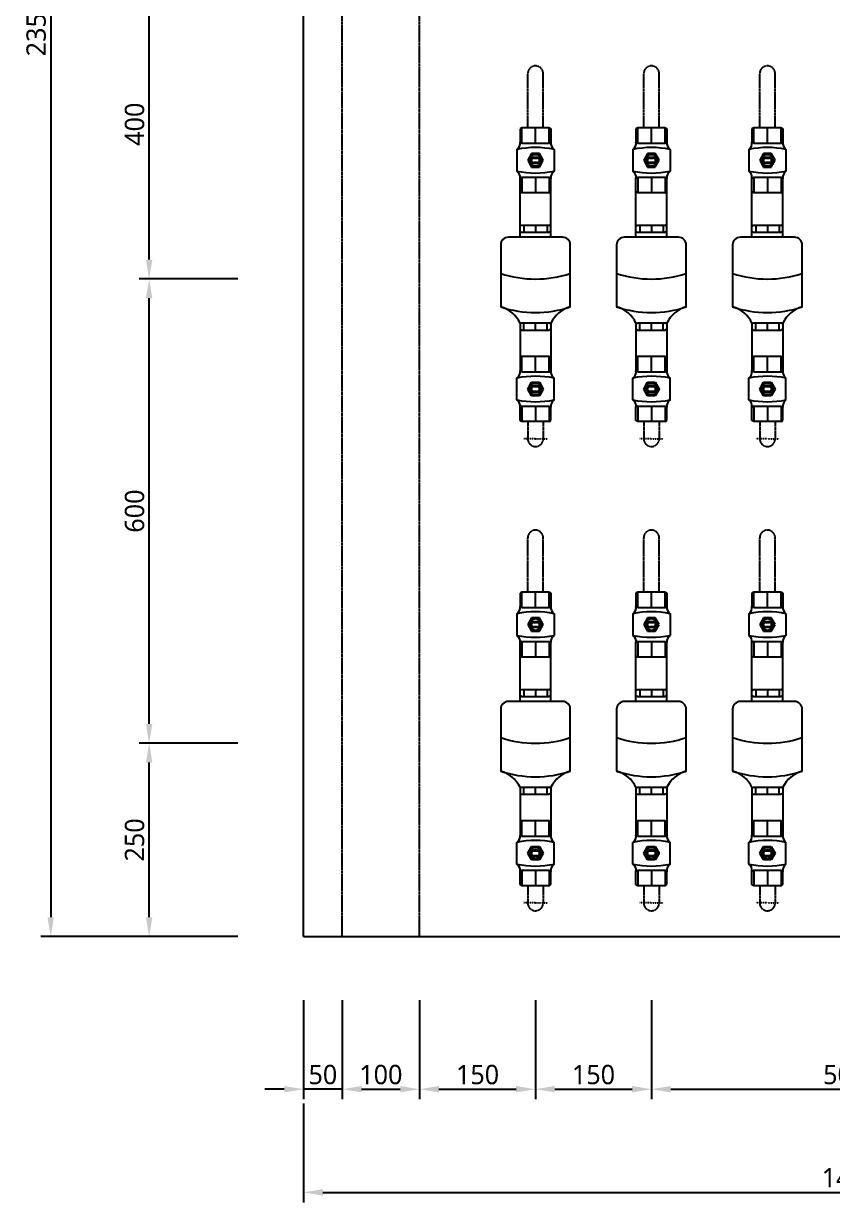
# Model space of a CAD drawing. Header units: millimetres. Extents: x -9013 to 516, y -36629 to 6082.
# Drawn here: x -5092 to -4045, y -14113 to -12589 of the extents above; entities that cross this region are included whole.
import ezdxf

# ---------------------------------------------------------------- set-up
doc = ezdxf.new("R2010")
doc.units = ezdxf.units.MM
doc.header["$LTSCALE"] = 0.05
for name, pattern in [('CENTER', [50.8, 31.75, -6.35, 6.35, -6.35]), ('CENTER2', [28.575, 19.05, -3.175, 3.175, -3.175]), ('DASHDOT', [0.618421, 0.309211, -0.154605, 0, -0.154605])]:
    doc.linetypes.add(name, pattern=pattern)
doc.layers.get('0').update_dxf_attribs({"lineweight": 18})
doc.layers.get('Defpoints').update_dxf_attribs({"color": 140, "lineweight": 18})
for name, color, linetype in [('1CO', 4, 'Continuous'), ('2CONC', 4, 'Continuous'), ('HVAL___2CO', 7, 'Continuous'), ('HWAT__3CO', 1, 'Continuous'), ('HWAT___1DD', 4, 'DASHDOT'), ('HWAT___5CS', 3, 'CENTER2')]:
    doc.layers.add(name, color=color, linetype=linetype)
doc.layers.add('G-Anno-Std-Cntr', color=1, linetype='CENTER2', lineweight=18)
doc.styles.add('trebuchet_MS', font='trebuc.ttf')
doc.dimstyles.new('MGP', dxfattribs={"dimtxt": 2.5, "dimasz": 2.5, "dimexe": 1.25, "dimexo": 0.625, "dimtad": 1, "dimdec": 0, "dimtxsty": 'trebuchet_MS', "dimcen": 2.5, "dimclrt": 7, "dimadec": 0, "dimazin": 0, "dimtfac": 1, "dimtdec": 0, "dimtmove": 0, "dimatfit": 3, "dimfxl": 1.148294, "dimfxlon": 1, "dimarcsym": 2})

# ---------------------------------------------------------------- blocks, each defined once
blk = doc.blocks.new('*D412')
at = {"color": 0, "lineweight": -2, "transparency": 16777216}
for p, q in [((-4729.5, -13851.7), (-4729.5, -13979.6)), ((-4679.5, -13851.7), (-4679.5, -13979.6)), ((-4754.5, -13966.6), (-4779.5, -13966.6)), ((-4679.5, -13966.6), (-4729.5, -13966.6)), ((-4654.5, -13966.6), (-4629.5, -13966.6))]:
    blk.add_line(p, q, dxfattribs=at)
at = {"color": 0, "transparency": 16777216}
for points in [[(-4754.5, -13962.4), (-4754.5, -13970.7), (-4729.5, -13966.6)], [(-4654.5, -13962.4), (-4654.5, -13970.7), (-4679.5, -13966.6)]]:
    blk.add_solid(points, dxfattribs=at)
at = {"layer": 'Defpoints', "color": 0, "transparency": 16777216}
for p in [(-4729.5, -13756), (-4679.5, -13769.4), (-4729.5, -13966.6)]:
    blk.add_point(p, dxfattribs=at)
at = {"color": 7, "transparency": 16777216, "insert": (-4704.5, -13947.8), "char_height": 25, "attachment_point": 5, "style": 'trebuchet_MS'}
blk.add_mtext('50', dxfattribs=at)
blk = doc.blocks.new('*D413')
at = {"color": 0, "lineweight": -2, "transparency": 16777216}
for p, q in [((-4679.5, -13851.7), (-4679.5, -13979.6)), ((-4579.5, -13851.7), (-4579.5, -13979.6)), ((-4654.5, -13966.6), (-4604.5, -13966.6))]:
    blk.add_line(p, q, dxfattribs=at)
at = {"color": 0, "transparency": 16777216}
for points in [[(-4654.5, -13962.4), (-4654.5, -13970.7), (-4679.5, -13966.6)], [(-4604.5, -13962.4), (-4604.5, -13970.7), (-4579.5, -13966.6)]]:
    blk.add_solid(points, dxfattribs=at)
at = {"layer": 'Defpoints', "color": 0, "transparency": 16777216}
for p in [(-4679.5, -13769.4), (-4579.5, -13769.4), (-4579.5, -13966.6)]:
    blk.add_point(p, dxfattribs=at)
at = {"color": 7, "transparency": 16777216, "insert": (-4629.5, -13947.8), "char_height": 25, "attachment_point": 5, "style": 'trebuchet_MS'}
blk.add_mtext('100', dxfattribs=at)
blk = doc.blocks.new('*D414')
at = {"color": 0, "lineweight": -2, "transparency": 16777216}
for p, q in [((-4579.5, -13851.7), (-4579.5, -13979.6)), ((-4429.5, -13851.7), (-4429.5, -13979.6)), ((-4554.5, -13966.6), (-4454.5, -13966.6))]:
    blk.add_line(p, q, dxfattribs=at)
at = {"color": 0, "transparency": 16777216}
for points in [[(-4554.5, -13962.4), (-4554.5, -13970.7), (-4579.5, -13966.6)], [(-4454.5, -13962.4), (-4454.5, -13970.7), (-4429.5, -13966.6)]]:
    blk.add_solid(points, dxfattribs=at)
at = {"layer": 'Defpoints', "color": 0, "transparency": 16777216}
for p in [(-4429.5, -13735.9), (-4579.5, -13769.4), (-4429.5, -13966.6)]:
    blk.add_point(p, dxfattribs=at)
at = {"color": 7, "transparency": 16777216, "insert": (-4504.5, -13947.8), "char_height": 25, "attachment_point": 5, "style": 'trebuchet_MS'}
blk.add_mtext('150', dxfattribs=at)
blk = doc.blocks.new('*D415')
at = {"color": 0, "lineweight": -2, "transparency": 16777216}
for p, q in [((-4429.5, -13851.7), (-4429.5, -13979.6)), ((-4279.5, -13851.7), (-4279.5, -13979.6)), ((-4404.5, -13966.6), (-4304.5, -13966.6))]:
    blk.add_line(p, q, dxfattribs=at)
at = {"color": 0, "transparency": 16777216}
for points in [[(-4404.5, -13962.4), (-4404.5, -13970.7), (-4429.5, -13966.6)], [(-4304.5, -13962.4), (-4304.5, -13970.7), (-4279.5, -13966.6)]]:
    blk.add_solid(points, dxfattribs=at)
at = {"layer": 'Defpoints', "color": 0, "transparency": 16777216}
for p in [(-4279.5, -13632.7), (-4429.5, -13643.8), (-4279.5, -13966.6)]:
    blk.add_point(p, dxfattribs=at)
at = {"color": 7, "transparency": 16777216, "insert": (-4354.5, -13947.8), "char_height": 25, "attachment_point": 5, "style": 'trebuchet_MS'}
blk.add_mtext('150', dxfattribs=at)
blk = doc.blocks.new('*D416')
at = {"color": 0, "lineweight": -2, "transparency": 16777216}
for p, q in [((-4729.5, -13985.1), (-4729.5, -14112.9)), ((-3314.5, -13985.1), (-3314.5, -14112.9)), ((-4704.5, -14099.9), (-3339.5, -14099.9))]:
    blk.add_line(p, q, dxfattribs=at)
at = {"color": 0, "transparency": 16777216}
for points in [[(-4704.5, -14095.7), (-4704.5, -14104.1), (-4729.5, -14099.9)], [(-3339.5, -14095.7), (-3339.5, -14104.1), (-3314.5, -14099.9)]]:
    blk.add_solid(points, dxfattribs=at)
at = {"layer": 'Defpoints', "color": 0, "transparency": 16777216}
for p in [(-4729.5, -13714.9), (-3314.5, -13743.8), (-3314.5, -14099.9)]:
    blk.add_point(p, dxfattribs=at)
at = {"color": 7, "transparency": 16777216, "insert": (-4022, -14081.2), "char_height": 25, "attachment_point": 5, "style": 'trebuchet_MS'}
blk.add_mtext('1415', dxfattribs=at)
blk = doc.blocks.new('*D417')
at = {"color": 0, "lineweight": -2, "transparency": 16777216}
for p, q in [((-4814.4, -13519.4), (-4942.2, -13519.4)), ((-4929.2, -13744.4), (-4929.2, -13544.4)), ((-4814.4, -13769.4), (-4942.2, -13769.4))]:
    blk.add_line(p, q, dxfattribs=at)
at = {"color": 0, "transparency": 16777216}
for points in [[(-4933.4, -13544.4), (-4925.1, -13544.4), (-4929.2, -13519.4)], [(-4933.4, -13744.4), (-4925.1, -13744.4), (-4929.2, -13769.4)]]:
    blk.add_solid(points, dxfattribs=at)
at = {"layer": 'Defpoints', "color": 0, "transparency": 16777216}
for p in [(-4929.2, -13519.4), (-4779.5, -13519.4), (-4779.5, -13769.4)]:
    blk.add_point(p, dxfattribs=at)
at = {"color": 7, "transparency": 16777216, "insert": (-4948, -13644.4), "char_height": 25, "attachment_point": 5, "rotation": 90, "style": 'trebuchet_MS'}
blk.add_mtext('250', dxfattribs=at)
blk = doc.blocks.new('*D418')
at = {"color": 0, "lineweight": -2, "transparency": 16777216}
for p, q in [((-4814.4, -12919.4), (-4942.2, -12919.4)), ((-4929.2, -13494.4), (-4929.2, -12944.4)), ((-4835.2, -13519.4), (-4942.2, -13519.4))]:
    blk.add_line(p, q, dxfattribs=at)
at = {"color": 0, "transparency": 16777216}
for points in [[(-4933.4, -12944.4), (-4925.1, -12944.4), (-4929.2, -12919.4)], [(-4933.4, -13494.4), (-4925.1, -13494.4), (-4929.2, -13519.4)]]:
    blk.add_solid(points, dxfattribs=at)
at = {"layer": 'Defpoints', "color": 0, "transparency": 16777216}
for p in [(-4929.2, -12919.4), (-4504.7, -12919.4), (-4829.2, -13519.4)]:
    blk.add_point(p, dxfattribs=at)
at = {"color": 7, "transparency": 16777216, "insert": (-4948, -13219.4), "char_height": 25, "attachment_point": 5, "rotation": 90, "style": 'trebuchet_MS'}
blk.add_mtext('600', dxfattribs=at)
blk = doc.blocks.new('*D426')
at = {"color": 0, "lineweight": -2, "transparency": 16777216}
for p, q in [((-4941.7, -11419.4), (-5069.5, -11419.4)), ((-5056.5, -11444.4), (-5056.5, -13744.4)), ((-4941.7, -13769.4), (-5069.5, -13769.4))]:
    blk.add_line(p, q, dxfattribs=at)
at = {"color": 0, "transparency": 16777216}
for points in [[(-5060.7, -11444.4), (-5052.4, -11444.4), (-5056.5, -11419.4)], [(-5060.7, -13744.4), (-5052.4, -13744.4), (-5056.5, -13769.4)]]:
    blk.add_solid(points, dxfattribs=at)
at = {"layer": 'Defpoints', "color": 0, "transparency": 16777216}
for p in [(-4729.5, -11419.4), (-5056.5, -13769.4), (-4814.4, -13769.4)]:
    blk.add_point(p, dxfattribs=at)
at = {"color": 7, "transparency": 16777216, "insert": (-5075.3, -12594.4), "char_height": 25, "attachment_point": 5, "rotation": 90, "style": 'trebuchet_MS'}
blk.add_mtext('2350', dxfattribs=at)
blk = doc.blocks.new('h-meter')
at = {"layer": 'HVAL___2CO'}
for p, q in [((-25.4, 45), (-105.4, 45)), ((-15.4, -35), (-15.4, 35)), ((-134.2, 20), (-135.4, 17.9)), ((-135.4, 17.9), (-135.4, -17.9)), ((-126.2, 20), (-134.2, 20)), ((-127.4, 20), (-126.2, 17.9)), ((-126.2, 17.9), (-126.2, -17.9)), ((-15.4, 20), (-1.2, 20)), ((-7.9, 20), (-9.1, 17.9)), ((-9.1, 17.9), (-9.1, -17.9)), ((-1.2, 20), (0, 17.9)), ((0, 17.9), (0, -17.9)), ((-135.4, 15), (-126.2, 15)), ((0, 15), (-9.1, 15)), ((-135.4, 0), (-126.2, 0)), ((-135.4, -15), (-126.2, -15)), ((0, 0), (-9.1, 0)), ((0, -15), (-9.1, -15)), ((-134.2, -20), (-135.4, -17.9)), ((-126.2, -20), (-134.2, -20)), ((-127.4, -20), (-126.2, -17.9)), ((-15.4, -20), (-1.2, -20)), ((-7.9, -20), (-9.1, -17.9)), ((-1.2, -20), (0, -17.9)), ((-105.4, -45), (-25.4, -45))]:
    blk.add_line(p, q, dxfattribs=at)
for centre, radius, start, end in [((-142.6, 54.8), 38.4, 295.1026, 345.2121), ((28.2, 0), 141, 161.3868, 198.6132), ((71.5, 0), 141, 161.3868, 198.6132), ((-25.4, 35), 10, 0, 90), ((-142.6, -54.8), 38.4, 14.7879, 64.8974), ((-25.4, -35), 10, 270, 0)]:
    blk.add_arc(centre, radius, start, end, dxfattribs=at)
blk = doc.blocks.new('water meter v')
at = {"layer": 'HVAL___2CO'}
h = blk.add_hatch(color=256, dxfattribs=at)
h.paths.add_polyline_path([(-5839.1, 3714.4), (-5829.1, 3714.4), (-5824.1, 3705.7), (-5829.1, 3697), (-5839.1, 3697), (-5844.1, 3705.7)])
h.paths.add_polyline_path([(-5834.1, 3698.1, 1), (-5834.1, 3713.3, 1)], flags=16)
h.paths.add_polyline_path([(-5836.7, 3701.7), (-5831.5, 3701.7, 1), (-5831.5, 3709.7), (-5836.7, 3709.7, 1)], flags=0)
h.paths.add_polyline_path([(-5836.7, 3702.9), (-5831.5, 3702.9, 1), (-5831.5, 3708.5), (-5836.7, 3708.5, 1)], flags=0)
h = blk.add_hatch(color=256, dxfattribs=at)
h.paths.add_polyline_path([(-5836.7, 3701.7, -1), (-5836.7, 3709.7), (-5831.5, 3709.7, -1), (-5831.5, 3701.7)])
h.paths.add_polyline_path([(-5831.5, 3702.9, 1), (-5831.5, 3708.5), (-5836.7, 3708.5, 1), (-5836.7, 3702.9)], flags=16)
h = blk.add_hatch(color=256, dxfattribs=at)
h.paths.add_polyline_path([(-5839.1, 3401.4), (-5829.1, 3401.4), (-5824.1, 3410.1), (-5829.1, 3418.8), (-5839.1, 3418.8), (-5844.1, 3410.1)])
h.paths.add_polyline_path([(-5834.1, 3417.7, -1), (-5834.1, 3402.5, -1)], flags=16)
h.paths.add_polyline_path([(-5836.7, 3414.1), (-5831.5, 3414.1, -1), (-5831.5, 3406.1), (-5836.7, 3406.1, -1)], flags=0)
h.paths.add_polyline_path([(-5836.7, 3412.9), (-5831.5, 3412.9, -1), (-5831.5, 3407.3), (-5836.7, 3407.3, -1)], flags=0)
h = blk.add_hatch(color=256, dxfattribs=at)
h.paths.add_polyline_path([(-5836.7, 3414.1, 1), (-5836.7, 3406.1), (-5831.5, 3406.1, 1), (-5831.5, 3414.1)])
h.paths.add_polyline_path([(-5831.5, 3412.9, -1), (-5831.5, 3407.3), (-5836.7, 3407.3, -1), (-5836.7, 3412.9)], flags=16)
for p, q in [((-5851.7, 3747.7), (-5854.1, 3746.3)), ((-5854.1, 3746.3), (-5854.1, 3729.1)), ((-5816.5, 3747.7), (-5851.7, 3747.7)), ((-5851.7, 3727.7), (-5851.7, 3747.7)), ((-5834.1, 3727.7), (-5834.1, 3747.7)), ((-5816.5, 3747.7), (-5814.1, 3746.3)), ((-5816.5, 3727.7), (-5816.5, 3747.7)), ((-5814.1, 3746.3), (-5814.1, 3729.1)), ((-5858.1, 3719.7), (-5858.1, 3691.7)), ((-5851.7, 3727.7), (-5854.1, 3729.1)), ((-5851.7, 3727.7), (-5816.5, 3727.7)), ((-5816.5, 3727.7), (-5814.1, 3729.1)), ((-5810.1, 3719.7), (-5810.1, 3691.7)), ((-5839.1, 3714.4), (-5844.1, 3705.7)), ((-5844.1, 3705.7), (-5839.1, 3697)), ((-5829.1, 3714.4), (-5839.1, 3714.4)), ((-5836.7, 3709.7), (-5831.5, 3709.7)), ((-5836.7, 3708.5), (-5831.5, 3708.5)), ((-5831.5, 3702.9), (-5836.7, 3702.9)), ((-5824.1, 3705.7), (-5829.1, 3714.4)), ((-5829.1, 3697), (-5824.1, 3705.7)), ((-5839.1, 3697), (-5829.1, 3697)), ((-5831.5, 3701.7), (-5836.7, 3701.7)), ((-5851.7, 3683.7), (-5854.1, 3682.3)), ((-5854.1, 3665.1), (-5854.1, 3682.3)), ((-5851.7, 3683.7), (-5851.7, 3663.7)), ((-5851.7, 3683.7), (-5816.5, 3683.7)), ((-5834.1, 3683.7), (-5834.1, 3663.7)), ((-5816.5, 3683.7), (-5816.5, 3663.7)), ((-5816.5, 3683.7), (-5814.1, 3682.3)), ((-5814.1, 3665.1), (-5814.1, 3682.3)), ((-5851.7, 3663.7), (-5854.1, 3665.1)), ((-5816.5, 3663.7), (-5851.7, 3663.7)), ((-5816.5, 3663.7), (-5814.1, 3665.1)), ((-5851.7, 3452.1), (-5854.1, 3450.7)), ((-5854.1, 3450.7), (-5854.1, 3433.5)), ((-5816.5, 3452.1), (-5851.7, 3452.1)), ((-5851.7, 3432.1), (-5851.7, 3452.1)), ((-5834.1, 3432.1), (-5834.1, 3452.1)), ((-5816.5, 3452.1), (-5814.1, 3450.7)), ((-5816.5, 3432.1), (-5816.5, 3452.1)), ((-5814.1, 3450.7), (-5814.1, 3433.5)), ((-5851.7, 3432.1), (-5854.1, 3433.5)), ((-5851.7, 3432.1), (-5816.5, 3432.1)), ((-5816.5, 3432.1), (-5814.1, 3433.5)), ((-5858.1, 3396.1), (-5858.1, 3424.1)), ((-5844.1, 3410.1), (-5839.1, 3418.8)), ((-5839.1, 3418.8), (-5829.1, 3418.8)), ((-5831.5, 3414.1), (-5836.7, 3414.1)), ((-5831.5, 3412.9), (-5836.7, 3412.9)), ((-5829.1, 3418.8), (-5824.1, 3410.1)), ((-5810.1, 3396.1), (-5810.1, 3424.1)), ((-5839.1, 3401.4), (-5844.1, 3410.1)), ((-5829.1, 3401.4), (-5839.1, 3401.4)), ((-5836.7, 3407.3), (-5831.5, 3407.3)), ((-5836.7, 3406.1), (-5831.5, 3406.1)), ((-5824.1, 3410.1), (-5829.1, 3401.4)), ((-5851.7, 3388.1), (-5854.1, 3386.7)), ((-5854.1, 3369.5), (-5854.1, 3386.7)), ((-5851.7, 3388.1), (-5851.7, 3368.1)), ((-5851.7, 3388.1), (-5816.5, 3388.1)), ((-5834.1, 3388.1), (-5834.1, 3368.1)), ((-5816.5, 3388.1), (-5814.1, 3386.7)), ((-5816.5, 3388.1), (-5816.5, 3368.1)), ((-5814.1, 3369.5), (-5814.1, 3386.7)), ((-5851.7, 3368.1), (-5854.1, 3369.5)), ((-5816.5, 3368.1), (-5851.7, 3368.1)), ((-5816.5, 3368.1), (-5814.1, 3369.5))]:
    blk.add_line(p, q, dxfattribs=at)
for centre in [(-5834.1, 3705.7), (-5834.1, 3410.1)]:
    blk.add_circle(centre, 7.6, dxfattribs=at)
for centre, radius, start, end in [((-5863.8, 3727.7), 9.8, 305.5591, 8.2752), ((-5834.1, 3606.5), 115.7, 78.0304, 101.9696), ((-5804.4, 3727.7), 9.8, 171.7248, 234.4409), ((-5836.7, 3705.7), 4, 90, 270), ((-5836.7, 3705.7), 4, 90, 270), ((-5836.7, 3705.7), 2.8, 90, 270), ((-5831.5, 3705.7), 4, 270, 90), ((-5831.5, 3705.7), 2.8, 270, 90), ((-5863.8, 3683.7), 9.8, 351.7248, 54.4409), ((-5834.1, 3804.9), 115.7, 258.0304, 281.9696), ((-5804.4, 3683.7), 9.8, 125.5591, 188.2752), ((-5863.8, 3432.1), 9.8, 305.5591, 8.2752), ((-5804.4, 3432.1), 9.8, 171.7248, 234.4409), ((-5834.1, 3310.9), 115.7, 78.0304, 101.9696), ((-5836.7, 3410.1), 4, 90, 270), ((-5836.7, 3410.1), 4, 90, 270), ((-5836.7, 3410.1), 2.8, 90, 270), ((-5831.5, 3410.1), 4, 270, 90), ((-5831.5, 3410.1), 2.8, 270, 90), ((-5863.8, 3388.1), 9.8, 351.7248, 54.4409), ((-5834.1, 3509.3), 115.7, 258.0304, 281.9696), ((-5804.4, 3388.1), 9.8, 125.5591, 188.2752)]:
    blk.add_arc(centre, radius, start, end, dxfattribs=at)
at = {"layer": 'HWAT__3CO'}
for p, q in [((-5854.1, 3620.5), (-5854.1, 3665.1)), ((-5814.1, 3620.5), (-5814.1, 3665.1)), ((-5854.1, 3487.5), (-5854.1, 3450.7)), ((-5814.1, 3487.5), (-5814.1, 3450.7))]:
    blk.add_line(p, q, dxfattribs=at)
at = {"layer": 'HWAT___1DD'}
for q in [(-5849.1, 3345.8), (-5819.1, 3345.8)]:
    blk.add_line((-5834.1, 3345.8), q, dxfattribs=at)
at = {"layer": 'HWAT___5CS'}
for p, q in [((-5844.1, 3747.7), (-5844.1, 3817.7)), ((-5824.1, 3747.7), (-5824.1, 3817.7)), ((-5844.1, 3368.1), (-5844.1, 3345.8)), ((-5824.1, 3368.1), (-5824.1, 3345.8))]:
    blk.add_line(p, q, dxfattribs=at)
for centre, start, end in [((-5834.1, 3817.7), 0, 180), ((-5834.1, 3345.8), 180, 0)]:
    blk.add_arc(centre, 10, start, end, dxfattribs=at)
at = {"rotation": 89.99999999999999}
blk.add_blockref('h-meter', (-5834.1, 3621.7), dxfattribs=at)
blk = doc.blocks.new('*D436')
at = {"color": 0, "lineweight": -2, "transparency": 16777216}
for p, q in [((-4814.4, -12519.4), (-4942.2, -12519.4)), ((-4929.2, -12894.4), (-4929.2, -12544.4)), ((-4826.7, -12919.4), (-4942.2, -12919.4))]:
    blk.add_line(p, q, dxfattribs=at)
at = {"color": 0, "transparency": 16777216}
for points in [[(-4933.4, -12544.4), (-4925.1, -12544.4), (-4929.2, -12519.4)], [(-4933.4, -12894.4), (-4925.1, -12894.4), (-4929.2, -12919.4)]]:
    blk.add_solid(points, dxfattribs=at)
at = {"layer": 'Defpoints', "color": 0, "transparency": 16777216}
for p in [(-4929.2, -12519.4), (-4479.5, -12519.4), (-4820.7, -12919.4)]:
    blk.add_point(p, dxfattribs=at)
at = {"color": 7, "transparency": 16777216, "insert": (-4948, -12719.4), "char_height": 25, "attachment_point": 5, "rotation": 90, "style": 'trebuchet_MS'}
blk.add_mtext('400', dxfattribs=at)
blk = doc.blocks.new('*D445')
at = {"color": 0, "lineweight": -2, "transparency": 16777216}
for p, q in [((-3779.5, -13851.7), (-3779.5, -13979.6)), ((-4279.5, -13904.4), (-4279.5, -13979.6)), ((-4254.5, -13966.6), (-3804.5, -13966.6))]:
    blk.add_line(p, q, dxfattribs=at)
at = {"color": 0, "transparency": 16777216}
for points in [[(-4254.5, -13962.4), (-4254.5, -13970.7), (-4279.5, -13966.6)], [(-3804.5, -13962.4), (-3804.5, -13970.7), (-3779.5, -13966.6)]]:
    blk.add_solid(points, dxfattribs=at)
at = {"layer": 'Defpoints', "color": 0, "transparency": 16777216}
for p in [(-3779.5, -13619.4), (-4279.5, -13898.4), (-3779.5, -13966.6)]:
    blk.add_point(p, dxfattribs=at)
at = {"color": 7, "transparency": 16777216, "insert": (-4029.5, -13947.8), "char_height": 25, "attachment_point": 5, "style": 'trebuchet_MS'}
blk.add_mtext('500', dxfattribs=at)

msp = doc.modelspace()

# ---------------------------------------------------------------- linework, layer by layer
at = {"layer": '1CO'}
msp.add_line((-4729.5, -13769.4), (-4729.5, -11419.4), dxfattribs=at)
at = {"layer": '2CONC', "lineweight": -3}
msp.add_line((-4729.5, -13769.4), (-3314.5, -13769.4), dxfattribs=at)
at = {"layer": 'HWAT___5CS'}
for p, q in [((-4679.5, -13769.4), (-4679.5, -11419.4)), ((-4579.5, -13769.4), (-4579.5, -11419.4))]:
    msp.add_line(p, q, dxfattribs=at)

# ---------------------------------------------------------------- block references
at = {"layer": 'G-Anno-Std-Cntr', "linetype": 'CENTER'}
for p in [(1404.6, -16471.7), (1554.6, -16471.7), (1704.6, -16471.7), (1404.6, -17071.7), (1554.6, -17071.7), (1704.6, -17071.7)]:
    msp.add_blockref('water meter v', p, dxfattribs=at)

# ---------------------------------------------------------------- dimensions: what is measured, and where the dimension line sits
for base, p1, p2, picture, middle in [((-5056.5, -13769.4), (-4729.5, -11419.4), (-4814.4, -13769.4), '*D426', (-5075.3, -12594.4)), ((-4929.2, -12519.4), (-4820.7, -12919.4), (-4479.5, -12519.4), '*D436', (-4948, -12719.4)), ((-4929.2, -12919.4), (-4829.2, -13519.4), (-4504.7, -12919.4), '*D418', (-4948, -13219.4)), ((-4929.2, -13519.4), (-4779.5, -13769.4), (-4779.5, -13519.4), '*D417', (-4948, -13644.4))]:
    dim = msp.add_linear_dim(base=base, p1=p1, p2=p2, angle=90, dimstyle='MGP', override={"dimscale": 100, "dimtxt": 0.25, "dimasz": 0.25, "dimexe": 0.13, "dimexo": 0.06, "dimgap": 0.06, "dimarcsym": 1})
    dim.commit()
    dim.dimension.update_dxf_attribs({"geometry": picture, "text_midpoint": middle})
for base, p1, p2, picture, middle in [((-3779.5, -13966.6), (-4279.5, -13898.4), (-3779.5, -13619.4), '*D445', (-4029.5, -13947.8)), ((-4279.5, -13966.6), (-4429.5, -13643.8), (-4279.5, -13632.7), '*D415', (-4354.5, -13947.8)), ((-3314.5, -14099.9), (-4729.5, -13714.9), (-3314.5, -13743.8), '*D416', (-4022, -14081.2)), ((-4429.5, -13966.6), (-4579.5, -13769.4), (-4429.5, -13735.9), '*D414', (-4504.5, -13947.8)), ((-4729.5, -13966.6), (-4679.5, -13769.4), (-4729.5, -13756), '*D412', (-4704.5, -13947.8))]:
    dim = msp.add_linear_dim(base=base, p1=p1, p2=p2, dimstyle='MGP', override={"dimscale": 100, "dimtxt": 0.25, "dimasz": 0.25, "dimexe": 0.13, "dimexo": 0.06, "dimgap": 0.06, "dimarcsym": 1})
    dim.commit()
    dim.dimension.update_dxf_attribs({"geometry": picture, "text_midpoint": middle})
dim = msp.add_aligned_dim(p1=(-4679.5, -13769.4), p2=(-4579.5, -13769.4), distance=-197.1, dimstyle='MGP', override={"dimscale": 100, "dimtxt": 0.25, "dimasz": 0.25, "dimexe": 0.13, "dimexo": 0.06, "dimgap": 0.06, "dimarcsym": 1})
dim.commit()
dim.dimension.update_dxf_attribs({"geometry": '*D413', "text_midpoint": (-4629.5, -13947.8)})

doc.saveas('drawing.dxf')
